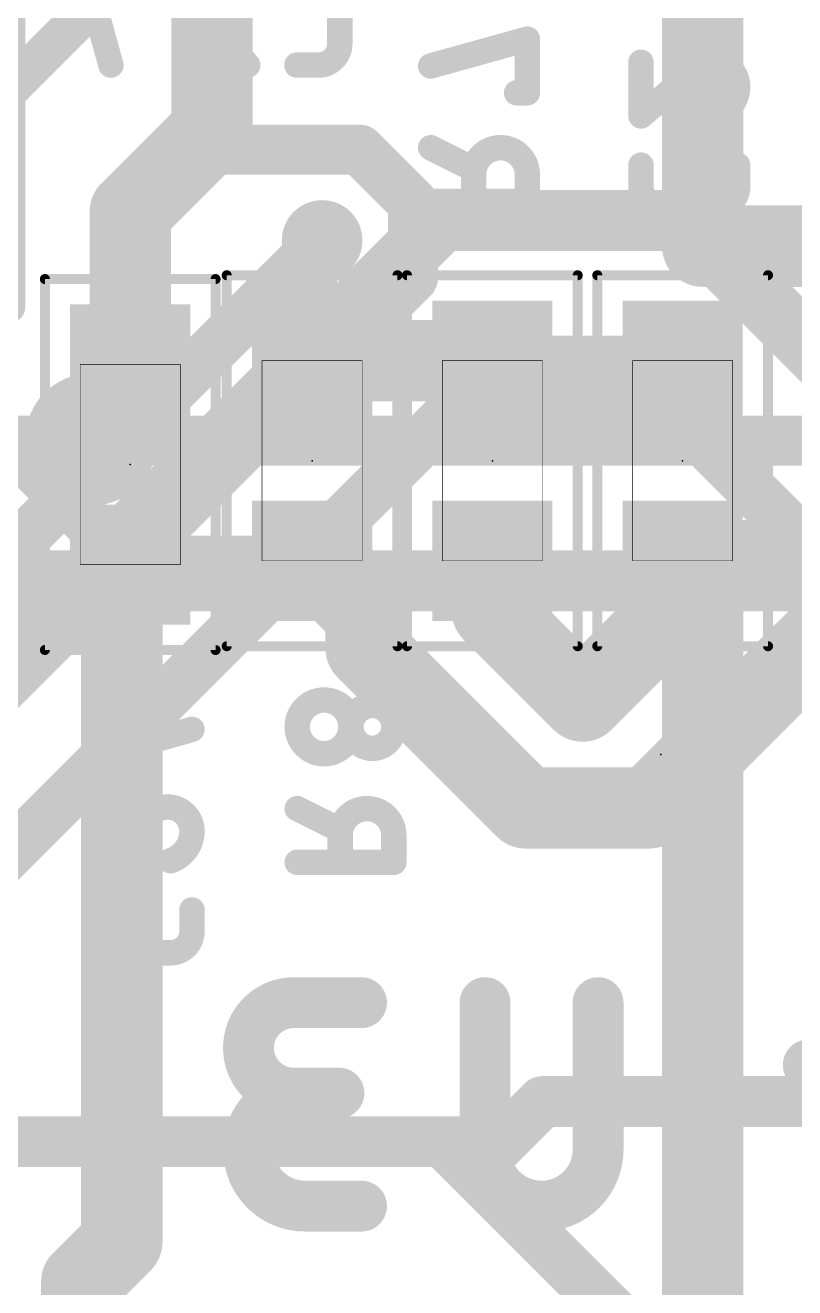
# Model space of a CAD drawing. Extents: x -4.1 to 63.7, y 1.1 to 51.7.
# Drawn here: x 15.92 to 19.76, y 10.17 to 16.47 of the extents above; entities that cross this region are included whole.
import ezdxf

# ---------------------------------------------------------------- set-up
doc = ezdxf.new("R2010")
doc.units = 0
for name, color, linetype in [('1', 12, 'CONTINUOUS'), ('15', 30, 'CONTINUOUS'), ('16', 132, 'CONTINUOUS'), ('18', 110, 'CONTINUOUS'), ('2', 41, 'CONTINUOUS'), ('21', 253, 'CONTINUOUS'), ('22', 253, 'CONTINUOUS'), ('23', 53, 'CONTINUOUS'), ('24', 53, 'CONTINUOUS'), ('26', 253, 'CONTINUOUS'), ('40', 132, 'CONTINUOUS'), ('52', 253, 'CONTINUOUS')]:
    doc.layers.add(name, color=color, linetype=linetype)

# ---------------------------------------------------------------- blocks, each defined once
blk = doc.blocks.new('RECT')
blk.add_solid([(-0.5, -0.5), (0.5, -0.5), (-0.5, 0.5), (0.5, 0.5)])
blk = doc.blocks.new('ROUNDV')
at = {"const_width": 0.5}
blk.add_lwpolyline([(0, -0.25, 1), (0, 0.25, 1), (0, -0.25)], format="xyb", dxfattribs=at)

msp = doc.modelspace()

# ---------------------------------------------------------------- linework, layer by layer
at = {"layer": '1'}
for points, const_width in [([(16.8, 15.9), (16.8468, 15.8532)], 0.25), ([(17.5877, 15.8532), (16.8468, 15.8532)], 0.25), ([(17.8532, 15.5877), (17.5877, 15.8532)], 0.25), ([(17.8532, 15.2123), (17.8532, 15.5877)], 0.25), ([(17.4, 15.4), (15.3595, 13.3595)], 0.25), ([(15.6235, 12.9825), (17.8532, 15.2123)], 0.25), ([(16.4, 10.4), (16.4, 12.9)], 0.4064)]:
    msp.add_lwpolyline(points, dxfattribs=dict(at, const_width=const_width))
for points, const_width in [([(16.8442, 15.9442, 1), (16.7558, 15.8558)], 0.125), ([(16.8468, 15.9157, 1), (16.8468, 15.7907)], 0.125), ([(16.8026, 15.809, 1), (16.891, 15.8974)], 0.125), ([(17.6319, 15.8974, 1), (17.5435, 15.809)], 0.125), ([(17.5877, 15.7907, 1), (17.5877, 15.9157)], 0.125), ([(17.9157, 15.5877, 1), (17.7907, 15.5877)], 0.125), ([(17.809, 15.5435, 1), (17.8974, 15.6319)], 0.125), ([(17.4442, 15.3558, 1), (17.3558, 15.4442)], 0.125), ([(17.8974, 15.1681, 1), (17.809, 15.2565)], 0.125), ([(17.7907, 15.2123, 1), (17.9157, 15.2123)], 0.125), ([(16.5016, 12.9, 1), (16.2984, 12.9)], 0.2032), ([(16.2984, 10.4, 1), (16.5016, 10.4)], 0.2032)]:
    msp.add_lwpolyline(points, format="xyb", dxfattribs=dict(at, const_width=const_width))
at = {"layer": '15'}
for points, const_width in [([(18, 15.5), (14.6452, 12.1452)], 0.3048), ([(19.2, 15.5), (18, 15.5)], 0.3048), ([(20.4, 14.3), (19.2, 15.5)], 0.3048), ([(15.2, 11.7), (18.1, 14.6)], 0.25), ([(18.1, 14.6), (19.1, 14.6)], 0.25), ([(19.1, 14.6), (20.1, 13.6)], 0.25)]:
    msp.add_lwpolyline(points, dxfattribs=dict(at, const_width=const_width))
for points, const_width in [([(18, 15.5762, 1), (18, 15.4238)], 0.1524), ([(18.0539, 15.4461, 1), (17.9461, 15.5539)], 0.1524), ([(19.2539, 15.5539, 1), (19.1461, 15.4461)], 0.1524), ([(19.2, 15.4238, 1), (19.2, 15.5762)], 0.1524), ([(18.1, 14.6625, 1), (18.1, 14.5375)], 0.125), ([(18.1442, 14.5558, 1), (18.0558, 14.6442)], 0.125), ([(19.1442, 14.6442, 1), (19.0558, 14.5558)], 0.125), ([(19.1, 14.5375, 1), (19.1, 14.6625)], 0.125)]:
    msp.add_lwpolyline(points, format="xyb", dxfattribs=dict(at, const_width=const_width))
at = {"layer": '16'}
for points, const_width in [([(16.85, 17.8), (16.85, 15.95)], 0.4064), ([(16.85, 15.95), (16.8, 15.9)], 0.4064), ([(16.8, 15.9), (16.442, 15.542)], 0.4064), ([(16.442, 15.542), (16.442, 14.781)], 0.4064), ([(17.35, 15.35), (17.4, 15.4)], 0.25), ([(17.35, 14.8), (17.35, 15.35)], 0.25), ([(17.35, 14.8), (18.25, 14.8)], 0.4064), ([(19.2, 14.8), (18.25, 14.8)], 0.25), ([(15.611, 14.612), (16.442, 13.781)], 0.25), ([(16.4, 13.739), (16.461, 13.8)], 0.4064), ([(17.35, 13.8), (17.6198, 13.5302)], 0.4064), ([(18.25, 13.8), (18.25, 13.55)], 0.4064), ([(19.2, 13.8), (19.2, 13.6)], 0.4064), ([(16.4, 12.9), (16.4, 13.739)], 0.4064), ([(16.461, 13.8), (16.442, 13.781)], 0.25), ([(17.35, 13.8), (16.461, 13.8)], 0.25), ([(19.0336, 12.5666), (20.1916, 13.7246)], 0.4064), ([(18.25, 13.55), (18.7, 13.1)], 0.4064), ([(19.2, 13.6), (18.7, 13.1)], 0.4064), ([(17.6198, 13.5302), (17.6198, 13.3632)], 0.4064), ([(17.6198, 13.3632), (18.4164, 12.5666)], 0.4064), ([(18.4164, 12.5666), (19.0336, 12.5666)], 0.4064), ([(18.5, 11.1), (18.15, 10.75)], 0.254), ([(20.6468, 11.1), (18.5, 11.1)], 0.254), ([(15.4562, 10.9), (18, 10.9)], 0.254), ([(18, 10.9), (18.1, 10.9)], 0.254), ([(18, 10.9), (18.15, 10.75)], 0.254), ([(18.15, 10.75), (19.9525, 8.9475)], 0.254), ([(16.4, 10.4), (16.2, 10.2)], 0.4064), ([(16.2, 10.2), (16.2, 9.4)], 0.4064)]:
    msp.add_lwpolyline(points, dxfattribs=dict(at, const_width=const_width))
for points, const_width in [([(16.9218, 15.8782, 1), (16.7782, 16.0218)], 0.2032), ([(16.8718, 15.8282, 1), (16.7282, 15.9718)], 0.2032), ([(16.7282, 15.9718, 1), (16.8718, 15.8282)], 0.2032), ([(16.7484, 15.95, 1), (16.9516, 15.95)], 0.2032), ([(16.5436, 15.542, 1), (16.3404, 15.542)], 0.2032), ([(16.3702, 15.6138, 1), (16.5138, 15.4702)], 0.2032), ([(17.4442, 15.3558, 1), (17.3558, 15.4442)], 0.125), ([(17.4125, 15.35, 1), (17.2875, 15.35)], 0.125), ([(17.3058, 15.3942, 1), (17.3942, 15.3058)], 0.125), ([(17.35, 14.9016, 1), (17.35, 14.6984)], 0.2032), ([(18.25, 14.6984, 1), (18.25, 14.9016)], 0.2032), ([(16.3404, 14.781, 1), (16.5436, 14.781)], 0.2032), ([(18.25, 14.8625, 1), (18.25, 14.7375)], 0.125), ([(19.2, 14.7375, 1), (19.2, 14.8625)], 0.125), ([(17.2875, 14.8, 1), (17.4125, 14.8)], 0.125), ([(16.5328, 13.7282, 1), (16.3892, 13.8718)], 0.2032), ([(17.4218, 13.8718, 1), (17.2782, 13.7282)], 0.2032), ([(18.3516, 13.8, 1), (18.1484, 13.8)], 0.2032), ([(19.3016, 13.8, 1), (19.0984, 13.8)], 0.2032), ([(16.5016, 13.739, 1), (16.2984, 13.739)], 0.2032), ([(16.3282, 13.8108, 1), (16.4718, 13.6672)], 0.2032), ([(16.3978, 13.8252, 1), (16.4862, 13.7368)], 0.125), ([(16.3978, 13.7368, 1), (16.4862, 13.8252)], 0.125), ([(16.461, 13.8625, 1), (16.461, 13.7375)], 0.125), ([(16.5052, 13.7558, 1), (16.4168, 13.8442)], 0.125), ([(17.35, 13.7375, 1), (17.35, 13.8625)], 0.125), ([(18.3218, 13.6218, 1), (18.1782, 13.4782)], 0.2032), ([(19.2718, 13.5282, 1), (19.1282, 13.6718)], 0.2032), ([(17.7214, 13.5302, 1), (17.5182, 13.5302)], 0.2032), ([(17.548, 13.4584, 1), (17.6916, 13.602)], 0.2032), ([(19.0984, 13.6, 1), (19.3016, 13.6)], 0.2032), ([(18.1484, 13.55, 1), (18.3516, 13.55)], 0.2032), ([(17.6916, 13.4351, 1), (17.548, 13.2914)], 0.2032), ([(17.5182, 13.3632, 1), (17.7214, 13.3632)], 0.2032), ([(18.6282, 13.1718, 1), (18.7718, 13.0282)], 0.2032), ([(18.6282, 13.0282, 1), (18.7718, 13.1718)], 0.2032), ([(16.2984, 12.9, 1), (16.5016, 12.9)], 0.2032), ([(18.4164, 12.6682, 1), (18.4164, 12.465)], 0.2032), ([(18.3446, 12.4948, 1), (18.4883, 12.6384)], 0.2032), ([(18.9617, 12.6384, 1), (19.1054, 12.4948)], 0.2032), ([(19.0336, 12.465, 1), (19.0336, 12.6682)], 0.2032), ([(18.5, 11.1635, 1), (18.5, 11.0365)], 0.127), ([(18.5449, 11.0551, 1), (18.4551, 11.1449)], 0.127), ([(18, 10.9635, 1), (18, 10.8365)], 0.127), ([(18.0449, 10.9449, 1), (17.9551, 10.8551)], 0.127), ([(18, 10.8365, 1), (18, 10.9635)], 0.127), ([(18.1, 10.8365, 1), (18.1, 10.9635)], 0.127), ([(18.1949, 10.7949, 1), (18.1051, 10.7051)], 0.127), ([(18.1051, 10.7949, 1), (18.1949, 10.7051)], 0.127), ([(18.1051, 10.7051, 1), (18.1949, 10.7949)], 0.127), ([(16.4718, 10.3282, 1), (16.3282, 10.4718)], 0.2032), ([(16.3016, 10.2, 1), (16.0984, 10.2)], 0.2032), ([(16.1282, 10.2718, 1), (16.2718, 10.1282)], 0.2032)]:
    msp.add_lwpolyline(points, format="xyb", dxfattribs=dict(at, const_width=const_width))
at = {"layer": '2'}
for points, const_width in [([(19.3, 20.4), (19.3, 15.3714)], 0.4064), ([(19.3, 15.3714), (24, 15.3714)], 0.4064), ([(38.5, 14.4), (4.2, 14.4)], 0.25), ([(24, 13.8), (19.3, 13.8)], 0.4064), ([(19.3, 13.8), (19.3, 8.1)], 0.4064), ([(38.3, 13.7), (3.7, 13.7)], 0.3048)]:
    msp.add_lwpolyline(points, dxfattribs=dict(at, const_width=const_width))
at = {"layer": '2', "const_width": 0.2032}
for points in [[(19.3, 15.473, 1), (19.3, 15.2698)], [(19.1984, 15.3714, 1), (19.4016, 15.3714)], [(19.3, 13.9016, 1), (19.3, 13.6984)], [(19.4016, 13.8, 1), (19.1984, 13.8)]]:
    msp.add_lwpolyline(points, format="xyb", dxfattribs=at)
at = {"layer": '21', "const_width": 0.2}
msp.add_lwpolyline([(12.5148, 12.8333), (19.0909, 19.4094)], dxfattribs=at)
at = {"layer": '22', "const_width": 0.1524}
msp.add_lwpolyline([(15.8416, 19.3336), (15.8416, 15.0664)], dxfattribs=at)
at = {"layer": '22'}
for points, const_width in [([(15.8035, 15.0664, 1), (15.8797, 15.0664)], 0.0762), ([(16.248, 14.279, 1), (16.248, 14.533, 1), (16.248, 14.279)], 0.4064)]:
    msp.add_lwpolyline(points, format="xyb", dxfattribs=dict(at, const_width=const_width))
at = {"layer": '23'}
msp.add_point((19.0909, 12.8333), dxfattribs=at)
at = {"layer": '24'}
for p in [(16.442, 14.281), (17.35, 14.3), (18.25, 14.3), (19.2, 14.3)]:
    msp.add_point(p, dxfattribs=at)
at = {"layer": '26'}
for points, const_width in [([(16.2116, 16.7581), (16.3456, 16.2755)], 0.127), ([(17.4884, 16.3827), (17.4884, 16.6509)], 0.127), ([(16.8004, 16.5436), (17.0283, 16.2755)], 0.127), ([(18.4245, 16.4052), (17.9419, 16.2711)], 0.127), ([(18.4245, 16.1371), (18.4245, 16.4052)], 0.127), ([(17.0283, 16.2755), (16.7602, 16.2755)], 0.127), ([(17.2739, 16.2755), (17.3812, 16.2755)], 0.127), ([(18.9919, 16.0217), (18.9919, 16.2898)], 0.127), ([(19.26, 16.2496), (18.9919, 16.0217)], 0.127), ([(18.3709, 16.1371), (18.4245, 16.1371)], 0.127), ([(17.9419, 15.8629), (18.1564, 15.7557)], 0.127), ([(18.9919, 15.7761), (18.9919, 15.6688)], 0.127), ([(19.4745, 15.6688), (19.4745, 15.7761)], 0.127), ([(18.1564, 15.7289), (18.1564, 15.5948)], 0.127), ([(18.4245, 15.5948), (18.4245, 15.7289)], 0.127), ([(17.9419, 15.5948), (18.4245, 15.5948)], 0.127), ([(19.0991, 15.5616), (19.3673, 15.5616)], 0.127), ([(16.3747, 12.8513), (16.3747, 13.1194)], 0.127), ([(16.482, 13.039), (16.2675, 13.039)], 0.127), ([(16.7501, 12.9585), (16.3747, 12.8513)], 0.127), ([(16.2675, 12.3027), (16.2675, 12.5708)], 0.127), ([(17.2755, 12.5629), (17.49, 12.4557)], 0.127), ([(16.5356, 12.5306), (16.2675, 12.3027)], 0.127), ([(17.49, 12.4289), (17.49, 12.2948)], 0.127), ([(17.7581, 12.2948), (17.7581, 12.4289)], 0.127), ([(17.2755, 12.2948), (17.7581, 12.2948)], 0.127), ([(16.2675, 12.0571), (16.2675, 11.9498)], 0.127), ([(16.7501, 11.9498), (16.7501, 12.0571)], 0.127), ([(16.3747, 11.8426), (16.6429, 11.8426)], 0.127), ([(17.5967, 11.594), (17.258, 11.594)], 0.254), ([(18.2133, 10.8602), (18.2133, 11.594)], 0.254), ([(18.7778, 11.594), (18.7778, 10.8602)], 0.254), ([(20.3917, 11.2828), (19.8272, 11.2828)], 0.254), ([(17.258, 11.1424), (17.4838, 11.1424)], 0.254), ([(17.5967, 10.578), (17.3145, 10.578)], 0.254)]:
    msp.add_lwpolyline(points, dxfattribs=dict(at, const_width=const_width))
for points, const_width in [([(18.4563, 16.4052, 1), (18.3928, 16.4052)], 0.0635), ([(18.433, 16.3746, 1), (18.416, 16.4358)], 0.0635), ([(17.3812, 16.2755, 0.4142), (17.4884, 16.3827)], 0.127), ([(17.5202, 16.3827, 1), (17.4567, 16.3827)], 0.0635), ([(17.4567, 16.3827, 1), (17.5202, 16.3827)], 0.0635), ([(16.7602, 16.3072, 1), (16.7602, 16.2438)], 0.0635), ([(17.0041, 16.2549, 1), (17.0525, 16.2961)], 0.0635), ([(17.0283, 16.2438, 1), (17.0283, 16.3072)], 0.0635), ([(17.2739, 16.3072, 1), (17.2739, 16.2438)], 0.0635), ([(17.3812, 16.3072, 1), (17.3812, 16.2438)], 0.0635), ([(17.3812, 16.2438, 1), (17.3812, 16.3072)], 0.0635), ([(17.9334, 16.3017, 1), (17.9504, 16.2405)], 0.0635), ([(19.0236, 16.2898, 1), (18.9602, 16.2898)], 0.0635), ([(19.3538, 16.2898, 0.2053), (19.26, 16.2496)], 0.127), ([(19.4745, 16.1691, 0.4142), (19.3538, 16.2898)], 0.127), ([(19.3538, 16.3215, 1), (19.3538, 16.258)], 0.0635), ([(19.3538, 16.258, 1), (19.3538, 16.3215)], 0.0635), ([(16.3151, 16.267, 1), (16.3762, 16.284)], 0.0635), ([(19.237, 16.2715, 1), (19.283, 16.2277)], 0.0635), ([(19.2806, 16.2254, 1), (19.2394, 16.2737)], 0.0635), ([(19.3673, 16.0217, 0.3252), (19.4745, 16.1691)], 0.127), ([(19.5062, 16.1691, 1), (19.4428, 16.1691)], 0.0635), ([(18.3709, 16.1688, 1), (18.3709, 16.1053)], 0.0635), ([(18.3928, 16.1371, 1), (18.4563, 16.1371)], 0.0635), ([(18.4245, 16.1053, 1), (18.4245, 16.1688)], 0.0635), ([(19.4428, 16.1691, 1), (19.5062, 16.1691)], 0.0635), ([(18.9713, 16.0459, 1), (19.0125, 15.9975)], 0.0635), ([(19.3575, 16.0519, 1), (19.377, 15.9915)], 0.0635), ([(18.9602, 16.0217, 1), (19.0236, 16.0217)], 0.0635), ([(17.9561, 15.8913, 1), (17.9277, 15.8345)], 0.0635), ([(18.4245, 15.7289, 1), (18.1564, 15.7289)], 0.127), ([(19.0236, 15.7761, 1), (18.9602, 15.7761)], 0.0635), ([(19.5063, 15.7761, 1), (19.4428, 15.7761)], 0.0635), ([(18.1881, 15.7289, 1), (18.1246, 15.7289)], 0.0635), ([(18.1246, 15.7289, 1), (18.1881, 15.7289)], 0.0635), ([(18.1422, 15.7273, 1), (18.1706, 15.7841)], 0.0635), ([(18.4563, 15.7289, 1), (18.3928, 15.7289)], 0.0635), ([(18.3928, 15.7289, 1), (18.4563, 15.7289)], 0.0635), ([(18.9919, 15.6688, 0.4142), (19.0991, 15.5616)], 0.127), ([(19.0236, 15.6688, 1), (18.9602, 15.6688)], 0.0635), ([(18.9602, 15.6688, 1), (19.0236, 15.6688)], 0.0635), ([(19.3673, 15.5616, 0.4142), (19.4745, 15.6688)], 0.127), ([(19.5062, 15.6688, 1), (19.4428, 15.6688)], 0.0635), ([(19.4428, 15.6688, 1), (19.5063, 15.6688)], 0.0635), ([(17.9419, 15.6266, 1), (17.9419, 15.5631)], 0.0635), ([(18.4245, 15.5631, 1), (18.4245, 15.6266)], 0.0635), ([(18.1246, 15.5948, 1), (18.1881, 15.5948)], 0.0635), ([(18.3928, 15.5948, 1), (18.4563, 15.5948)], 0.0635), ([(19.0991, 15.5933, 1), (19.0991, 15.5298)], 0.0635), ([(19.0991, 15.5298, 1), (19.0991, 15.5933)], 0.0635), ([(19.3673, 15.5933, 1), (19.3673, 15.5298)], 0.0635), ([(19.3673, 15.5298, 1), (19.3673, 15.5933)], 0.0635), ([(16.4065, 13.1194, 1), (16.343, 13.1194)], 0.0635), ([(17.4096, 13.1052, 1), (17.4096, 12.8371)], 0.127), ([(17.4096, 12.8371, 1), (17.4096, 13.1052)], 0.127), ([(17.4096, 13.1369, 1), (17.4096, 13.0734)], 0.0635), ([(17.4096, 13.0734, 1), (17.4096, 13.1369)], 0.0635), ([(17.6509, 13.0784, 1), (17.6509, 12.8639)], 0.127), ([(17.6509, 12.8639, 1), (17.6509, 13.0784)], 0.127), ([(17.6509, 13.1101, 1), (17.6509, 13.0466)], 0.0635), ([(17.6509, 13.0466, 1), (17.6509, 13.1101)], 0.0635), ([(16.2675, 13.0707, 1), (16.2675, 13.0072)], 0.0635), ([(16.482, 13.0072, 1), (16.482, 13.0707)], 0.0635), ([(16.7588, 12.928, 1), (16.7414, 12.9891)], 0.0635), ([(17.6509, 12.8956, 1), (17.6509, 12.8321)], 0.0635), ([(17.6509, 12.8321, 1), (17.6509, 12.8956)], 0.0635), ([(16.343, 12.8513, 1), (16.4065, 12.8513)], 0.0635), ([(16.366, 12.8818, 1), (16.3835, 12.8208)], 0.0635), ([(17.4096, 12.8688, 1), (17.4096, 12.8053)], 0.0635), ([(17.4096, 12.8053, 1), (17.4096, 12.8688)], 0.0635), ([(16.2993, 12.5708, 1), (16.2358, 12.5708)], 0.0635), ([(16.6294, 12.5708, 0.2053), (16.5356, 12.5306)], 0.127), ([(16.7501, 12.4501, 0.4142), (16.6294, 12.5708)], 0.127), ([(16.6294, 12.6025, 1), (16.6294, 12.539)], 0.0635), ([(16.6294, 12.539, 1), (16.6294, 12.6025)], 0.0635), ([(17.2897, 12.5913, 1), (17.2613, 12.5345)], 0.0635), ([(17.7581, 12.4289, 1), (17.49, 12.4289)], 0.127), ([(16.5126, 12.5525, 1), (16.5586, 12.5087)], 0.0635), ([(16.5562, 12.5064, 1), (16.515, 12.5547)], 0.0635), ([(16.6429, 12.3027, 0.3252), (16.7501, 12.4501)], 0.127), ([(16.7818, 12.4501, 1), (16.7184, 12.4501)], 0.0635), ([(17.5217, 12.4289, 1), (17.4582, 12.4289)], 0.0635), ([(17.4758, 12.4273, 1), (17.5042, 12.4841)], 0.0635), ([(17.7899, 12.4289, 1), (17.7264, 12.4289)], 0.0635), ([(16.7184, 12.4501, 1), (16.7818, 12.4501)], 0.0635), ([(17.4582, 12.4289, 1), (17.5217, 12.4289)], 0.0635), ([(17.7264, 12.4289, 1), (17.7899, 12.4289)], 0.0635), ([(16.2469, 12.3269, 1), (16.2881, 12.2785)], 0.0635), ([(16.6331, 12.3329, 1), (16.6526, 12.2725)], 0.0635), ([(17.2755, 12.3266, 1), (17.2755, 12.2631)], 0.0635), ([(17.7581, 12.2631, 1), (17.7581, 12.3266)], 0.0635), ([(16.2358, 12.3027, 1), (16.2993, 12.3027)], 0.0635), ([(17.4582, 12.2948, 1), (17.5217, 12.2948)], 0.0635), ([(17.7264, 12.2948, 1), (17.7899, 12.2948)], 0.0635), ([(16.2993, 12.0571, 1), (16.2358, 12.0571)], 0.0635), ([(16.7818, 12.0571, 1), (16.7184, 12.0571)], 0.0635), ([(16.2675, 11.9498, 0.4142), (16.3747, 11.8426)], 0.127), ([(16.2993, 11.9498, 1), (16.2358, 11.9498)], 0.0635), ([(16.2358, 11.9498, 1), (16.2993, 11.9498)], 0.0635), ([(16.6429, 11.8426, 0.4142), (16.7501, 11.9498)], 0.127), ([(16.7818, 11.9498, 1), (16.7184, 11.9498)], 0.0635), ([(16.7184, 11.9498, 1), (16.7818, 11.9498)], 0.0635), ([(16.3747, 11.8743, 1), (16.3747, 11.8108)], 0.0635), ([(16.3747, 11.8108, 1), (16.3747, 11.8743)], 0.0635), ([(16.6429, 11.8743, 1), (16.6429, 11.8108)], 0.0635), ([(16.6429, 11.8108, 1), (16.6429, 11.8743)], 0.0635), ([(17.258, 11.594, 1), (17.258, 11.1424)], 0.254), ([(17.258, 11.6575, 1), (17.258, 11.5305)], 0.127), ([(17.258, 11.5305, 1), (17.258, 11.6575)], 0.127), ([(17.5967, 11.5305, 1), (17.5967, 11.6575)], 0.127), ([(18.2768, 11.594, 1), (18.1498, 11.594)], 0.127), ([(18.8413, 11.594, 1), (18.7143, 11.594)], 0.127), ([(19.8272, 11.3463, 1), (19.8272, 11.2193)], 0.127), ([(17.3145, 11.1424, 1), (17.3145, 10.578)], 0.254), ([(17.258, 11.2059, 1), (17.258, 11.0789)], 0.127), ([(17.258, 11.0789, 1), (17.258, 11.2059)], 0.127), ([(17.3145, 11.0789, 1), (17.3145, 11.2059)], 0.127), ([(17.4838, 11.0789, 1), (17.4838, 11.2059)], 0.127), ([(18.2133, 10.8602, 1), (18.7778, 10.8602)], 0.254), ([(18.2768, 10.8602, 1), (18.1498, 10.8602)], 0.127), ([(18.8413, 10.8602, 1), (18.7143, 10.8602)], 0.127), ([(18.1498, 10.8602, 1), (18.2768, 10.8602)], 0.127), ([(18.7143, 10.8602, 1), (18.8413, 10.8602)], 0.127), ([(17.3145, 10.6415, 1), (17.3145, 10.5145)], 0.127), ([(17.3145, 10.5145, 1), (17.3145, 10.6415)], 0.127), ([(17.5967, 10.5145, 1), (17.5967, 10.6415)], 0.127)]:
    msp.add_lwpolyline(points, format="xyb", dxfattribs=dict(at, const_width=const_width))
at = {"layer": '40', "const_width": 0.05}
for points in [[(16.0158, 13.3548), (16.0158, 15.2072)], [(16.0158, 15.2072), (16.8682, 15.2072)], [(16.8682, 15.2072), (16.8682, 13.3548)], [(16.9238, 13.3738), (16.9238, 15.2262)], [(16.9238, 15.2262), (17.7762, 15.2262)], [(17.7762, 15.2262), (17.7762, 13.3738)], [(17.8238, 13.3738), (17.8238, 15.2262)], [(17.8238, 15.2262), (18.6762, 15.2262)], [(18.6762, 15.2262), (18.6762, 13.3738)], [(18.7738, 13.3738), (18.7738, 15.2262)], [(18.7738, 15.2262), (19.6262, 15.2262)], [(19.6262, 15.2262), (19.6262, 13.3738)], [(16.8682, 13.3548), (16.0158, 13.3548)], [(17.7762, 13.3738), (16.9238, 13.3738)], [(18.6762, 13.3738), (17.8238, 13.3738)], [(19.6262, 13.3738), (18.7738, 13.3738)]]:
    msp.add_lwpolyline(points, dxfattribs=at)
at = {"layer": '40', "const_width": 0.025}
for points in [[(16.0283, 15.2072, 1), (16.0033, 15.2072)], [(16.0158, 15.2197, 1), (16.0158, 15.1947)], [(16.8807, 15.2072, 1), (16.8557, 15.2072)], [(16.8682, 15.1947, 1), (16.8682, 15.2197)], [(16.9363, 15.2262, 1), (16.9113, 15.2262)], [(16.9238, 15.2387, 1), (16.9238, 15.2137)], [(17.7887, 15.2262, 1), (17.7637, 15.2262)], [(17.7762, 15.2137, 1), (17.7762, 15.2387)], [(17.8363, 15.2262, 1), (17.8113, 15.2262)], [(17.8238, 15.2387, 1), (17.8238, 15.2137)], [(18.6887, 15.2262, 1), (18.6637, 15.2262)], [(18.6762, 15.2137, 1), (18.6762, 15.2387)], [(18.7863, 15.2262, 1), (18.7613, 15.2262)], [(18.7738, 15.2387, 1), (18.7738, 15.2137)], [(19.6387, 15.2262, 1), (19.6137, 15.2262)], [(19.6262, 15.2137, 1), (19.6262, 15.2387)], [(16.0158, 13.3673, 1), (16.0158, 13.3423)], [(16.0033, 13.3548, 1), (16.0283, 13.3548)], [(16.8557, 13.3548, 1), (16.8807, 13.3548)], [(16.8682, 13.3423, 1), (16.8682, 13.3673)], [(16.9238, 13.3863, 1), (16.9238, 13.3613)], [(16.9113, 13.3738, 1), (16.9363, 13.3738)], [(17.7637, 13.3738, 1), (17.7887, 13.3738)], [(17.7762, 13.3613, 1), (17.7762, 13.3863)], [(17.8238, 13.3863, 1), (17.8238, 13.3613)], [(17.8113, 13.3738, 1), (17.8363, 13.3738)], [(18.6637, 13.3738, 1), (18.6887, 13.3738)], [(18.6762, 13.3613, 1), (18.6762, 13.3863)], [(18.7738, 13.3863, 1), (18.7738, 13.3613)], [(18.7613, 13.3738, 1), (18.7863, 13.3738)], [(19.6137, 13.3738, 1), (19.6387, 13.3738)], [(19.6262, 13.3613, 1), (19.6262, 13.3863)]]:
    msp.add_lwpolyline(points, format="xyb", dxfattribs=at)
at = {"layer": '52', "const_width": 0.0025}
for points in [[(16.692, 14.781), (16.192, 14.781)], [(16.192, 14.781), (16.192, 13.781)], [(16.692, 13.781), (16.692, 14.781)], [(17.6, 14.8), (17.1, 14.8)], [(17.1, 14.8), (17.1, 13.8)], [(17.6, 13.8), (17.6, 14.8)], [(18.5, 14.8), (18, 14.8)], [(18, 14.8), (18, 13.8)], [(18.5, 13.8), (18.5, 14.8)], [(19.45, 14.8), (18.95, 14.8)], [(18.95, 14.8), (18.95, 13.8)], [(19.45, 13.8), (19.45, 14.8)], [(16.192, 13.781), (16.692, 13.781)], [(17.1, 13.8), (17.6, 13.8)], [(18, 13.8), (18.5, 13.8)], [(18.95, 13.8), (19.45, 13.8)]]:
    msp.add_lwpolyline(points, dxfattribs=at)
at = {"layer": '52', "const_width": 0.0013}
for points in [[(16.192, 14.7816, 1), (16.192, 14.7804)], [(16.1926, 14.781, 1), (16.1914, 14.781)], [(16.6926, 14.781, 1), (16.6914, 14.781)], [(16.692, 14.7804, 1), (16.692, 14.7816)], [(17.1006, 14.8, 1), (17.0994, 14.8)], [(17.1, 14.8006, 1), (17.1, 14.7994)], [(17.6006, 14.8, 1), (17.5994, 14.8)], [(17.6, 14.7994, 1), (17.6, 14.8006)], [(18, 14.8006, 1), (18, 14.7994)], [(18.0006, 14.8, 1), (17.9994, 14.8)], [(18.5006, 14.8, 1), (18.4994, 14.8)], [(18.5, 14.7994, 1), (18.5, 14.8006)], [(18.9506, 14.8, 1), (18.9494, 14.8)], [(18.95, 14.8006, 1), (18.95, 14.7994)], [(19.4506, 14.8, 1), (19.4494, 14.8)], [(19.45, 14.7994, 1), (19.45, 14.8006)], [(16.192, 13.7816, 1), (16.192, 13.7804)], [(16.1914, 13.781, 1), (16.1926, 13.781)], [(16.6914, 13.781, 1), (16.6926, 13.781)], [(16.692, 13.7804, 1), (16.692, 13.7816)], [(17.1, 13.8006, 1), (17.1, 13.7994)], [(17.0994, 13.8, 1), (17.1006, 13.8)], [(17.5994, 13.8, 1), (17.6006, 13.8)], [(17.6, 13.7994, 1), (17.6, 13.8006)], [(18, 13.8006, 1), (18, 13.7994)], [(17.9994, 13.8, 1), (18.0006, 13.8)], [(18.4994, 13.8, 1), (18.5006, 13.8)], [(18.5, 13.7994, 1), (18.5, 13.8006)], [(18.95, 13.8006, 1), (18.95, 13.7994)], [(18.9494, 13.8, 1), (18.9506, 13.8)], [(19.4494, 13.8, 1), (19.4506, 13.8)], [(19.45, 13.7994, 1), (19.45, 13.8006)]]:
    msp.add_lwpolyline(points, format="xyb", dxfattribs=at)

# ---------------------------------------------------------------- block references
at = {"layer": '16', "xscale": 0.6, "yscale": 0.6}
for p, rotation in [((16.442, 14.781), 90), ((17.35, 14.8), 90), ((18.25, 14.8), 270), ((19.2, 14.8), 270), ((16.442, 13.781), 90), ((17.35, 13.8), 90), ((18.25, 13.8), 270), ((19.2, 13.8), 270)]:
    msp.add_blockref('RECT', p, dxfattribs=dict(at, rotation=rotation))
at = {"layer": '18', "xscale": 0.4024, "yscale": 0.4024}
for p in [(16.8, 15.9), (16.8, 15.9), (17.4, 15.4), (17.4, 15.4), (18.7, 13.1), (18.7, 13.1), (16.4, 12.9), (16.4, 12.9), (16.4, 10.4), (16.4, 10.4)]:
    msp.add_blockref('ROUNDV', p, dxfattribs=at)
at = {"layer": '52', "xscale": 0.2, "yscale": 0.5}
for p, rotation in [((16.442, 14.681), 270), ((17.35, 14.7), 270), ((18.25, 14.7), 270), ((19.2, 14.7), 270), ((17.35, 13.9), 90), ((18.25, 13.9), 90), ((19.2, 13.9), 90), ((16.442, 13.881), 90)]:
    msp.add_blockref('RECT', p, dxfattribs=dict(at, rotation=rotation))

doc.saveas('drawing.dxf')
